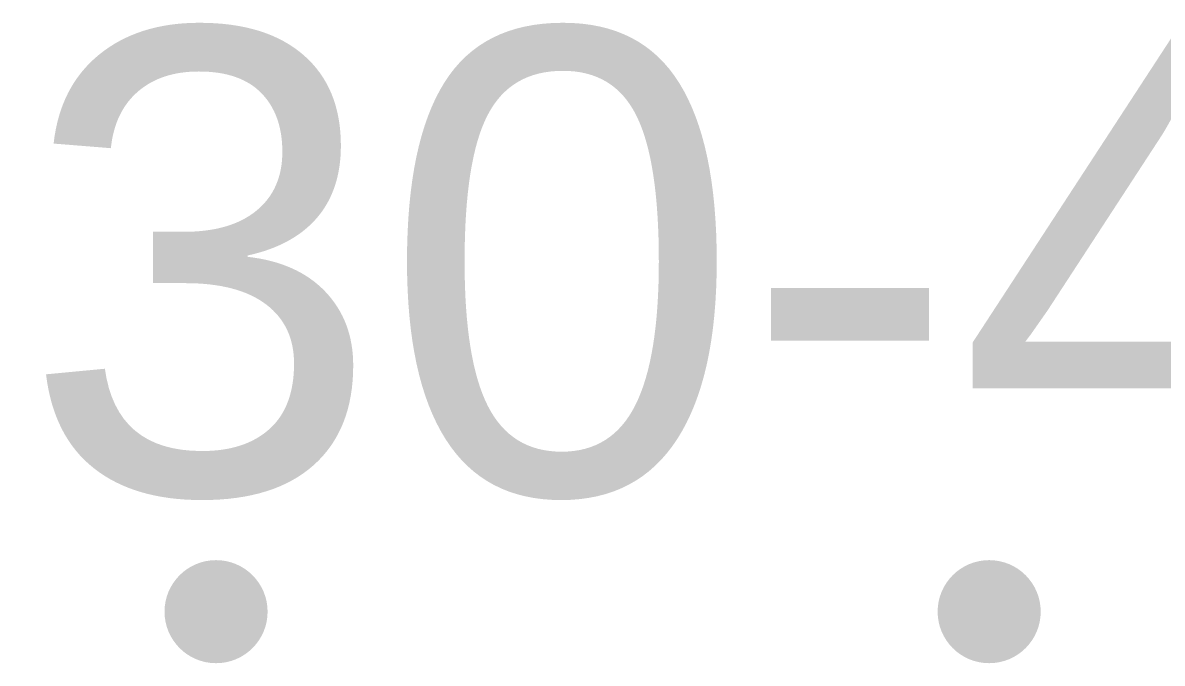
# Model space of a CAD drawing. Header units: millimetres. Extents: x -0.01 to 2.64, y -2.47 to 1.86.
# Drawn here: x 0.9625 to 1.1836, y 0.14 to 0.2643 of the extents above; entities that cross this region are included whole.
import ezdxf

# ---------------------------------------------------------------- set-up
doc = ezdxf.new("R2010")
doc.units = ezdxf.units.MM
doc.header["$MEASUREMENT"] = 0
for name, color, linetype in [('BottomLayer', 5, 'Continuous'), ('MidLayer1', 16, 'Continuous'), ('MidLayer2', 76, 'Continuous'), ('TopLayer', 1, 'Continuous'), ('TopOverlay', 2, 'Continuous'), ('ViaHoleLayer', 16, 'Continuous')]:
    doc.layers.add(name, color=color, linetype=linetype)
doc.styles.add('Arial', font='', dxfattribs={"height": 0.2})
doc.styles.get('Arial').set_extended_font_data('Arial')

msp = doc.modelspace()

# ---------------------------------------------------------------- hatches: boundary and pattern name
at = {"layer": 'BottomLayer'}
h = msp.add_hatch(color=5, dxfattribs=at)
edge = h.paths.add_edge_path()
edge.add_arc((1, 0.15), 0.01, 0, 360)
h = msp.add_hatch(color=5, dxfattribs=at)
edge = h.paths.add_edge_path()
edge.add_arc((1.15, 0.15), 0.01, 0, 360)
at = {"layer": 'MidLayer1'}
h = msp.add_hatch(color=16, dxfattribs=at)
edge = h.paths.add_edge_path()
edge.add_arc((1, 0.15), 0.01, 0, 360)
h = msp.add_hatch(color=16, dxfattribs=at)
edge = h.paths.add_edge_path()
edge.add_arc((1.15, 0.15), 0.01, 0, 360)
at = {"layer": 'MidLayer2'}
h = msp.add_hatch(color=76, dxfattribs=at)
edge = h.paths.add_edge_path()
edge.add_arc((1, 0.15), 0.01, 0, 360)
h = msp.add_hatch(color=76, dxfattribs=at)
edge = h.paths.add_edge_path()
edge.add_arc((1.15, 0.15), 0.01, 0, 360)
at = {"layer": 'TopLayer'}
h = msp.add_hatch(color=1, dxfattribs=at)
edge = h.paths.add_edge_path()
edge.add_arc((1, 0.15), 0.01, 0, 360)
h = msp.add_hatch(color=1, dxfattribs=at)
edge = h.paths.add_edge_path()
edge.add_arc((1.15, 0.15), 0.01, 0, 360)
at = {"layer": 'ViaHoleLayer'}
h = msp.add_hatch(color=16, dxfattribs=at)
edge = h.paths.add_edge_path()
edge.add_arc((1, 0.15), 0.005, 0, 360)
h = msp.add_hatch(color=16, dxfattribs=at)
edge = h.paths.add_edge_path()
edge.add_arc((1.15, 0.15), 0.005, 0, 360)

# ---------------------------------------------------------------- texts
at = {"layer": 'TopOverlay', "style": 'Arial'}
msp.add_text('QFN16-30-46-A', height=0.09, dxfattribs=at).set_placement((0.51516, 0.17293))

doc.saveas('drawing.dxf')
